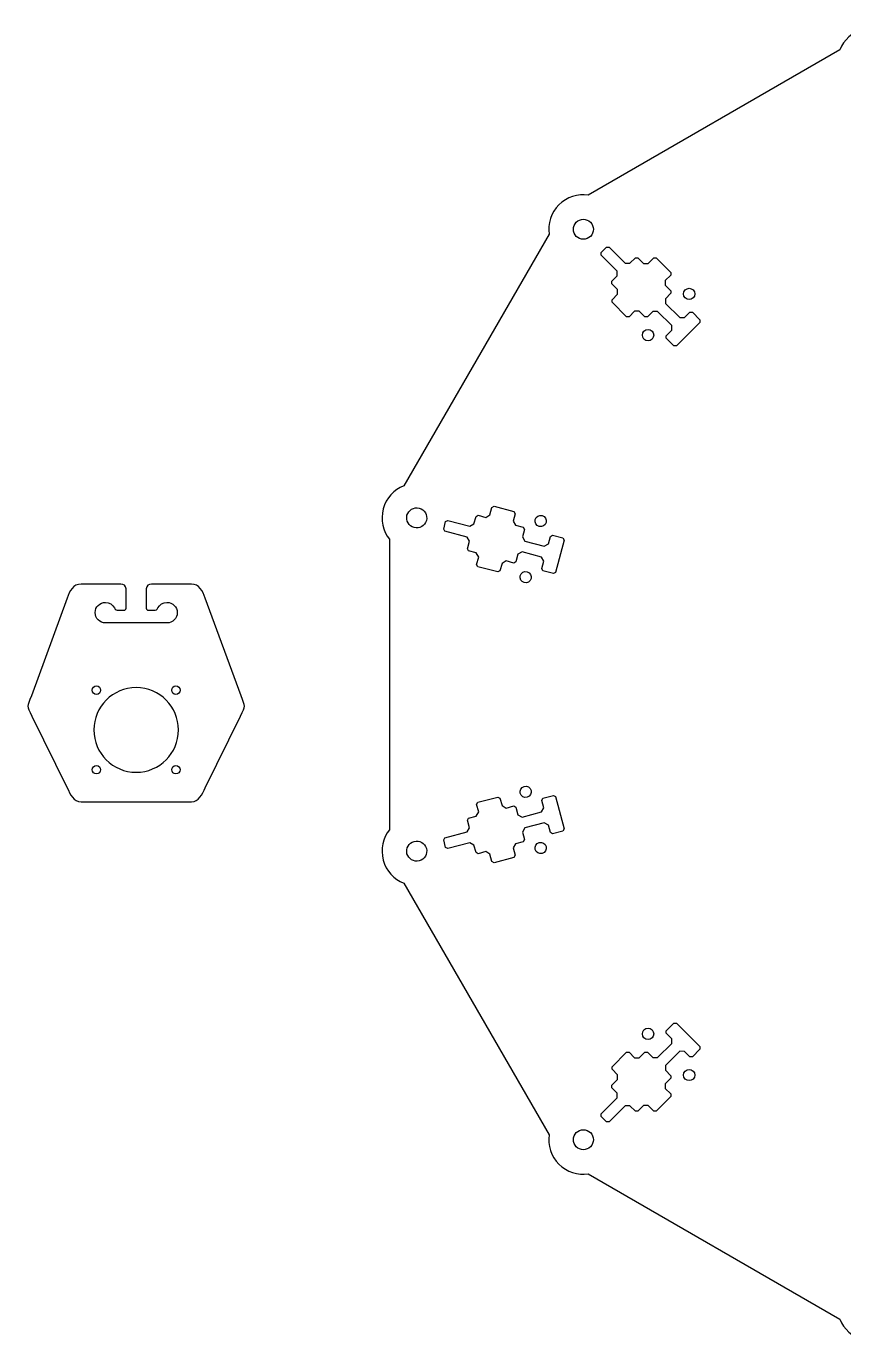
# Model space of a CAD drawing. Header units: inches. Extents: x -23.3 to 23.3, y -10.1 to 10.1.
# Drawn here: x -23.32 to -10.78, y -10.1 to 10.1 of the extents above; entities that cross this region are included whole.
import ezdxf

# ---------------------------------------------------------------- set-up
doc = ezdxf.new("R2010")
doc.units = ezdxf.units.IN
doc.header["$MEASUREMENT"] = 0
doc.layers.add('Layer 1', color=7, linetype='Continuous')

msp = doc.modelspace()

# ---------------------------------------------------------------- linework, layer by layer
at = {"layer": 'Layer 1', "color": 250}
for points, knots in [([(-5.558, -9.963), (-5.558, -9.963), (-6.787, -9.963), (-6.787, -9.963), (-6.787, -9.963), (-6.857, -9.962), (-6.94, -9.939), (-6.941, -9.809), (-6.941, -9.809), (-6.941, -9.809), (-6.941, -8.837), (-6.941, -8.837), (-6.941, -8.837), (-6.941, -8.772), (-6.994, -8.719), (-7.059, -8.719), (-7.059, -8.719), (-7.059, -8.719), (-7.081, -8.719), (-7.081, -8.719), (-7.081, -8.719), (-7.122, -8.719), (-7.159, -8.698), (-7.159, -8.645), (-7.159, -8.645), (-7.159, -8.645), (-7.157, -7.762), (-7.157, -7.762), (-7.157, -7.762), (-7.157, -7.675), (-7.228, -7.604), (-7.315, -7.604), (-7.315, -7.604), (-7.376, -7.604), (-7.429, -7.639), (-7.455, -7.689), (-7.455, -7.689), (-7.473, -7.725), (-7.472, -7.723), (-7.532, -7.723), (-7.532, -7.723), (-7.532, -7.723), (-7.6, -7.723), (-7.6, -7.723), (-7.6, -7.723), (-7.623, -7.723), (-7.632, -7.715), (-7.632, -7.692), (-7.632, -7.692), (-7.632, -7.692), (-7.632, -7.398), (-7.632, -7.398), (-7.632, -7.398), (-7.632, -7.398), (-7.632, -6.838), (-7.632, -6.838), (-7.632, -6.838), (-7.632, -6.815), (-7.623, -6.807), (-7.6, -6.807), (-7.6, -6.807), (-7.6, -6.807), (-7.532, -6.807), (-7.532, -6.807), (-7.532, -6.807), (-7.472, -6.807), (-7.473, -6.805), (-7.455, -6.841), (-7.455, -6.841), (-7.429, -6.891), (-7.376, -6.926), (-7.315, -6.926), (-7.315, -6.926), (-7.228, -6.926), (-7.157, -6.855), (-7.157, -6.768), (-7.157, -6.768), (-7.157, -6.681), (-7.228, -6.611), (-7.315, -6.611), (-7.315, -6.611), (-7.315, -6.611), (-7.787, -6.611), (-7.787, -6.611), (-7.787, -6.611), (-7.787, -6.611), (-8.26, -6.611), (-8.26, -6.611), (-8.26, -6.611), (-8.347, -6.611), (-8.417, -6.681), (-8.417, -6.768), (-8.417, -6.768), (-8.417, -6.855), (-8.347, -6.926), (-8.26, -6.926), (-8.26, -6.926), (-8.199, -6.926), (-8.146, -6.891), (-8.12, -6.841), (-8.12, -6.841), (-8.101, -6.805), (-8.102, -6.807), (-8.043, -6.807), (-8.043, -6.807), (-8.043, -6.807), (-7.975, -6.807), (-7.975, -6.807), (-7.975, -6.807), (-7.952, -6.807), (-7.942, -6.815), (-7.942, -6.838), (-7.942, -6.838), (-7.942, -6.838), (-7.942, -7.398), (-7.942, -7.398), (-7.942, -7.398), (-7.942, -7.398), (-7.942, -7.692), (-7.942, -7.692), (-7.942, -7.692), (-7.942, -7.715), (-7.952, -7.723), (-7.975, -7.723), (-7.975, -7.723), (-7.975, -7.723), (-8.043, -7.723), (-8.043, -7.723), (-8.043, -7.723), (-8.102, -7.723), (-8.101, -7.725), (-8.12, -7.689), (-8.12, -7.689), (-8.146, -7.639), (-8.199, -7.604), (-8.26, -7.604), (-8.26, -7.604), (-8.347, -7.604), (-8.417, -7.675), (-8.417, -7.762), (-8.417, -7.762), (-8.417, -7.762), (-8.415, -8.645), (-8.415, -8.645), (-8.415, -8.645), (-8.415, -8.698), (-8.453, -8.719), (-8.494, -8.719), (-8.494, -8.719), (-8.494, -8.719), (-8.516, -8.719), (-8.516, -8.719), (-8.516, -8.719), (-8.581, -8.719), (-8.634, -8.772), (-8.634, -8.837), (-8.634, -8.837), (-8.634, -8.837), (-8.634, -9.809), (-8.634, -9.809), (-8.634, -9.809), (-8.635, -9.938), (-8.718, -9.962), (-8.788, -9.963), (-8.788, -9.963), (-8.788, -9.963), (-10.017, -9.963), (-10.017, -9.963), (-10.017, -9.963), (-10.144, -10.063), (-10.315, -10.104), (-10.483, -10.059), (-10.483, -10.059), (-10.65, -10.014), (-10.778, -9.893), (-10.838, -9.743), (-10.838, -9.743), (-10.838, -9.743), (-14.7, -7.514), (-14.7, -7.514), (-14.7, -7.514), (-14.86, -7.536), (-15.028, -7.486), (-15.151, -7.363), (-15.151, -7.363), (-15.274, -7.241), (-15.324, -7.072), (-15.301, -6.913), (-15.301, -6.913), (-15.301, -6.913), (-17.531, -3.051), (-17.531, -3.051), (-17.531, -3.051), (-17.68, -2.99), (-17.801, -2.863), (-17.846, -2.695), (-17.846, -2.695), (-17.891, -2.527), (-17.85, -2.357), (-17.751, -2.23), (-17.751, -2.23), (-17.751, -2.23), (-17.751, 2.23), (-17.751, 2.23), (-17.751, 2.23), (-17.85, 2.357), (-17.891, 2.527), (-17.846, 2.695), (-17.846, 2.695), (-17.801, 2.863), (-17.68, 2.99), (-17.531, 3.051), (-17.531, 3.051), (-17.531, 3.051), (-15.301, 6.913), (-15.301, 6.913), (-15.301, 6.913), (-15.324, 7.072), (-15.274, 7.241), (-15.151, 7.363), (-15.151, 7.363), (-15.028, 7.486), (-14.86, 7.536), (-14.7, 7.514), (-14.7, 7.514), (-14.7, 7.514), (-10.838, 9.743), (-10.838, 9.743), (-10.838, 9.743), (-10.778, 9.893), (-10.65, 10.014), (-10.483, 10.059), (-10.483, 10.059), (-10.315, 10.104), (-10.144, 10.063), (-10.017, 9.963), (-10.017, 9.963), (-10.017, 9.963), (-5.558, 9.963), (-5.558, 9.963), (-5.558, 9.963), (-5.431, 10.063), (-5.26, 10.104), (-5.092, 10.059), (-5.092, 10.059), (-4.924, 10.014), (-4.797, 9.893), (-4.737, 9.744), (-4.737, 9.744), (-4.737, 9.744), (-0.875, 7.514), (-0.875, 7.514), (-0.875, 7.514), (-0.715, 7.536), (-0.547, 7.486), (-0.424, 7.363), (-0.424, 7.363), (-0.301, 7.241), (-0.251, 7.073), (-0.274, 6.913), (-0.274, 6.913), (-0.274, 6.913), (1.956, 3.051), (1.956, 3.051), (1.956, 3.051), (2.106, 2.99), (2.226, 2.863), (2.271, 2.695), (2.271, 2.695), (2.316, 2.527), (2.276, 2.357), (2.176, 2.23), (2.176, 2.23), (2.176, 2.23), (2.176, -2.23), (2.176, -2.23), (2.176, -2.23), (2.276, -2.357), (2.316, -2.527), (2.271, -2.695), (2.271, -2.695), (2.226, -2.863), (2.106, -2.99), (1.956, -3.051), (1.956, -3.051), (1.956, -3.051), (-0.274, -6.913), (-0.274, -6.913), (-0.274, -6.913), (-0.251, -7.072), (-0.301, -7.24), (-0.424, -7.363), (-0.424, -7.363), (-0.547, -7.486), (-0.715, -7.536), (-0.875, -7.514), (-0.875, -7.514), (-0.875, -7.514), (-4.737, -9.743), (-4.737, -9.743), (-4.737, -9.743), (-4.797, -9.893), (-4.924, -10.014), (-5.092, -10.059), (-5.092, -10.059), (-5.26, -10.104), (-5.431, -10.063), (-5.558, -9.963)], [0, 0, 0, 0, 0.012821, 0.012821, 0.012821, 0.012821, 0.025641, 0.025641, 0.025641, 0.025641, 0.038462, 0.038462, 0.038462, 0.038462, 0.051282, 0.051282, 0.051282, 0.051282, 0.064103, 0.064103, 0.064103, 0.064103, 0.076923, 0.076923, 0.076923, 0.076923, 0.089744, 0.089744, 0.089744, 0.089744, 0.102564, 0.102564, 0.102564, 0.102564, 0.115385, 0.115385, 0.115385, 0.115385, 0.128205, 0.128205, 0.128205, 0.128205, 0.141026, 0.141026, 0.141026, 0.141026, 0.153846, 0.153846, 0.153846, 0.153846, 0.166667, 0.166667, 0.166667, 0.166667, 0.179487, 0.179487, 0.179487, 0.179487, 0.192308, 0.192308, 0.192308, 0.192308, 0.205128, 0.205128, 0.205128, 0.205128, 0.217949, 0.217949, 0.217949, 0.217949, 0.230769, 0.230769, 0.230769, 0.230769, 0.24359, 0.24359, 0.24359, 0.24359, 0.25641, 0.25641, 0.25641, 0.25641, 0.269231, 0.269231, 0.269231, 0.269231, 0.282051, 0.282051, 0.282051, 0.282051, 0.294872, 0.294872, 0.294872, 0.294872, 0.307692, 0.307692, 0.307692, 0.307692, 0.320513, 0.320513, 0.320513, 0.320513, 0.333333, 0.333333, 0.333333, 0.333333, 0.346154, 0.346154, 0.346154, 0.346154, 0.358974, 0.358974, 0.358974, 0.358974, 0.371795, 0.371795, 0.371795, 0.371795, 0.384615, 0.384615, 0.384615, 0.384615, 0.397436, 0.397436, 0.397436, 0.397436, 0.410256, 0.410256, 0.410256, 0.410256, 0.423077, 0.423077, 0.423077, 0.423077, 0.435897, 0.435897, 0.435897, 0.435897, 0.448718, 0.448718, 0.448718, 0.448718, 0.461538, 0.461538, 0.461538, 0.461538, 0.474359, 0.474359, 0.474359, 0.474359, 0.487179, 0.487179, 0.487179, 0.487179, 0.5, 0.5, 0.5, 0.5, 0.512821, 0.512821, 0.512821, 0.512821, 0.525641, 0.525641, 0.525641, 0.525641, 0.538462, 0.538462, 0.538462, 0.538462, 0.551282, 0.551282, 0.551282, 0.551282, 0.564103, 0.564103, 0.564103, 0.564103, 0.576923, 0.576923, 0.576923, 0.576923, 0.589744, 0.589744, 0.589744, 0.589744, 0.602564, 0.602564, 0.602564, 0.602564, 0.615385, 0.615385, 0.615385, 0.615385, 0.628205, 0.628205, 0.628205, 0.628205, 0.641026, 0.641026, 0.641026, 0.641026, 0.653846, 0.653846, 0.653846, 0.653846, 0.666667, 0.666667, 0.666667, 0.666667, 0.679487, 0.679487, 0.679487, 0.679487, 0.692308, 0.692308, 0.692308, 0.692308, 0.705128, 0.705128, 0.705128, 0.705128, 0.717949, 0.717949, 0.717949, 0.717949, 0.730769, 0.730769, 0.730769, 0.730769, 0.74359, 0.74359, 0.74359, 0.74359, 0.75641, 0.75641, 0.75641, 0.75641, 0.769231, 0.769231, 0.769231, 0.769231, 0.782051, 0.782051, 0.782051, 0.782051, 0.794872, 0.794872, 0.794872, 0.794872, 0.807692, 0.807692, 0.807692, 0.807692, 0.820513, 0.820513, 0.820513, 0.820513, 0.833333, 0.833333, 0.833333, 0.833333, 0.846154, 0.846154, 0.846154, 0.846154, 0.858974, 0.858974, 0.858974, 0.858974, 0.871795, 0.871795, 0.871795, 0.871795, 0.884615, 0.884615, 0.884615, 0.884615, 0.897436, 0.897436, 0.897436, 0.897436, 0.910256, 0.910256, 0.910256, 0.910256, 0.923077, 0.923077, 0.923077, 0.923077, 0.935897, 0.935897, 0.935897, 0.935897, 0.948718, 0.948718, 0.948718, 0.948718, 0.961538, 0.961538, 0.961538, 0.961538, 0.974359, 0.974359, 0.974359, 0.974359, 1, 1, 1, 1]), ([(-14.666, 6.879), (-14.606, 6.939), (-14.606, 7.036), (-14.666, 7.096), (-14.666, 7.096), (-14.726, 7.156), (-14.823, 7.156), (-14.883, 7.096), (-14.883, 7.096), (-14.943, 7.036), (-14.943, 6.939), (-14.883, 6.879), (-14.883, 6.879), (-14.823, 6.819), (-14.726, 6.819), (-14.666, 6.879)], [0, 0, 0, 0, 0.2, 0.2, 0.2, 0.2, 0.4, 0.4, 0.4, 0.4, 0.6, 0.6, 0.6, 0.6, 1, 1, 1, 1]), ([(-12.985, 5.559), (-12.985, 5.559), (-12.985, 5.598), (-12.985, 5.598), (-12.985, 5.598), (-12.985, 5.598), (-13.102, 5.715), (-13.102, 5.715), (-13.102, 5.715), (-13.102, 5.715), (-13.141, 5.715), (-13.141, 5.715), (-13.141, 5.715), (-13.141, 5.715), (-13.224, 5.632), (-13.224, 5.632), (-13.224, 5.632), (-13.224, 5.632), (-13.296, 5.632), (-13.296, 5.632), (-13.296, 5.632), (-13.296, 5.632), (-13.514, 5.849), (-13.514, 5.849), (-13.514, 5.849), (-13.514, 5.849), (-13.514, 5.921), (-13.514, 5.921), (-13.514, 5.921), (-13.514, 5.921), (-13.43, 6.005), (-13.43, 6.005), (-13.43, 6.005), (-13.43, 6.005), (-13.43, 6.044), (-13.43, 6.044), (-13.43, 6.044), (-13.43, 6.044), (-13.517, 6.13), (-13.517, 6.13), (-13.517, 6.13), (-13.517, 6.13), (-13.517, 6.202), (-13.517, 6.202), (-13.517, 6.202), (-13.517, 6.202), (-13.433, 6.286), (-13.433, 6.286), (-13.433, 6.286), (-13.433, 6.286), (-13.433, 6.325), (-13.433, 6.325), (-13.433, 6.325), (-13.433, 6.325), (-13.656, 6.548), (-13.656, 6.548), (-13.656, 6.548), (-13.656, 6.548), (-13.695, 6.548), (-13.695, 6.548), (-13.695, 6.548), (-13.695, 6.548), (-13.778, 6.464), (-13.778, 6.464), (-13.778, 6.464), (-13.778, 6.464), (-13.85, 6.464), (-13.85, 6.464), (-13.85, 6.464), (-13.85, 6.464), (-13.937, 6.55), (-13.937, 6.55), (-13.937, 6.55), (-13.937, 6.55), (-13.976, 6.55), (-13.976, 6.55), (-13.976, 6.55), (-13.976, 6.55), (-14.059, 6.467), (-14.059, 6.467), (-14.059, 6.467), (-14.059, 6.467), (-14.132, 6.467), (-14.132, 6.467), (-14.132, 6.467), (-14.132, 6.467), (-14.38, 6.715), (-14.38, 6.715), (-14.38, 6.715), (-14.38, 6.715), (-14.419, 6.715), (-14.419, 6.715), (-14.419, 6.715), (-14.419, 6.715), (-14.502, 6.631), (-14.502, 6.631), (-14.502, 6.631), (-14.502, 6.631), (-14.502, 6.592), (-14.502, 6.592), (-14.502, 6.592), (-14.502, 6.592), (-14.254, 6.344), (-14.254, 6.344), (-14.254, 6.344), (-14.254, 6.344), (-14.254, 6.272), (-14.254, 6.272), (-14.254, 6.272), (-14.254, 6.272), (-14.338, 6.189), (-14.338, 6.189), (-14.338, 6.189), (-14.338, 6.189), (-14.338, 6.15), (-14.338, 6.15), (-14.338, 6.15), (-14.338, 6.15), (-14.251, 6.063), (-14.251, 6.063), (-14.251, 6.063), (-14.251, 6.063), (-14.252, 5.991), (-14.252, 5.991), (-14.252, 5.991), (-14.252, 5.991), (-14.335, 5.907), (-14.335, 5.907), (-14.335, 5.907), (-14.335, 5.907), (-14.335, 5.868), (-14.335, 5.868), (-14.335, 5.868), (-14.335, 5.868), (-14.112, 5.646), (-14.112, 5.646), (-14.112, 5.646), (-14.112, 5.646), (-14.073, 5.646), (-14.073, 5.646), (-14.073, 5.646), (-14.073, 5.646), (-13.99, 5.729), (-13.99, 5.729), (-13.99, 5.729), (-13.99, 5.729), (-13.918, 5.729), (-13.918, 5.729), (-13.918, 5.729), (-13.918, 5.729), (-13.831, 5.643), (-13.831, 5.643), (-13.831, 5.643), (-13.831, 5.643), (-13.792, 5.643), (-13.792, 5.643), (-13.792, 5.643), (-13.792, 5.643), (-13.709, 5.726), (-13.709, 5.726), (-13.709, 5.726), (-13.709, 5.726), (-13.637, 5.727), (-13.637, 5.727), (-13.637, 5.727), (-13.637, 5.727), (-13.419, 5.509), (-13.419, 5.509), (-13.419, 5.509), (-13.419, 5.509), (-13.419, 5.437), (-13.419, 5.437), (-13.419, 5.437), (-13.419, 5.437), (-13.503, 5.353), (-13.503, 5.353), (-13.503, 5.353), (-13.503, 5.353), (-13.503, 5.314), (-13.503, 5.314), (-13.503, 5.314), (-13.503, 5.314), (-13.386, 5.197), (-13.386, 5.197), (-13.386, 5.197), (-13.386, 5.197), (-13.347, 5.197), (-13.347, 5.197), (-13.347, 5.197), (-13.347, 5.197), (-12.985, 5.559), (-12.985, 5.559)], [0, 0, 0, 0, 0.020408, 0.020408, 0.020408, 0.020408, 0.040816, 0.040816, 0.040816, 0.040816, 0.061224, 0.061224, 0.061224, 0.061224, 0.081633, 0.081633, 0.081633, 0.081633, 0.102041, 0.102041, 0.102041, 0.102041, 0.122449, 0.122449, 0.122449, 0.122449, 0.142857, 0.142857, 0.142857, 0.142857, 0.163265, 0.163265, 0.163265, 0.163265, 0.183673, 0.183673, 0.183673, 0.183673, 0.204082, 0.204082, 0.204082, 0.204082, 0.22449, 0.22449, 0.22449, 0.22449, 0.244898, 0.244898, 0.244898, 0.244898, 0.265306, 0.265306, 0.265306, 0.265306, 0.285714, 0.285714, 0.285714, 0.285714, 0.306122, 0.306122, 0.306122, 0.306122, 0.326531, 0.326531, 0.326531, 0.326531, 0.346939, 0.346939, 0.346939, 0.346939, 0.367347, 0.367347, 0.367347, 0.367347, 0.387755, 0.387755, 0.387755, 0.387755, 0.408163, 0.408163, 0.408163, 0.408163, 0.428571, 0.428571, 0.428571, 0.428571, 0.44898, 0.44898, 0.44898, 0.44898, 0.469388, 0.469388, 0.469388, 0.469388, 0.489796, 0.489796, 0.489796, 0.489796, 0.510204, 0.510204, 0.510204, 0.510204, 0.530612, 0.530612, 0.530612, 0.530612, 0.55102, 0.55102, 0.55102, 0.55102, 0.571429, 0.571429, 0.571429, 0.571429, 0.591837, 0.591837, 0.591837, 0.591837, 0.612245, 0.612245, 0.612245, 0.612245, 0.632653, 0.632653, 0.632653, 0.632653, 0.653061, 0.653061, 0.653061, 0.653061, 0.673469, 0.673469, 0.673469, 0.673469, 0.693878, 0.693878, 0.693878, 0.693878, 0.714286, 0.714286, 0.714286, 0.714286, 0.734694, 0.734694, 0.734694, 0.734694, 0.755102, 0.755102, 0.755102, 0.755102, 0.77551, 0.77551, 0.77551, 0.77551, 0.795918, 0.795918, 0.795918, 0.795918, 0.816327, 0.816327, 0.816327, 0.816327, 0.836735, 0.836735, 0.836735, 0.836735, 0.857143, 0.857143, 0.857143, 0.857143, 0.877551, 0.877551, 0.877551, 0.877551, 0.897959, 0.897959, 0.897959, 0.897959, 0.918367, 0.918367, 0.918367, 0.918367, 0.938776, 0.938776, 0.938776, 0.938776, 0.959184, 0.959184, 0.959184, 0.959184, 1, 1, 1, 1]), ([(-13.089, 5.934), (-13.056, 5.968), (-13.056, 6.022), (-13.089, 6.056), (-13.089, 6.056), (-13.123, 6.09), (-13.178, 6.09), (-13.212, 6.056), (-13.212, 6.056), (-13.246, 6.022), (-13.246, 5.968), (-13.212, 5.934), (-13.212, 5.934), (-13.178, 5.9), (-13.123, 5.9), (-13.089, 5.934)], [0, 0, 0, 0, 0.2, 0.2, 0.2, 0.2, 0.4, 0.4, 0.4, 0.4, 0.6, 0.6, 0.6, 0.6, 1, 1, 1, 1]), ([(-13.721, 5.302), (-13.687, 5.336), (-13.687, 5.391), (-13.721, 5.425), (-13.721, 5.425), (-13.755, 5.458), (-13.81, 5.458), (-13.844, 5.425), (-13.844, 5.425), (-13.877, 5.391), (-13.877, 5.336), (-13.844, 5.302), (-13.844, 5.302), (-13.81, 5.268), (-13.755, 5.268), (-13.721, 5.302)], [0, 0, 0, 0, 0.2, 0.2, 0.2, 0.2, 0.4, 0.4, 0.4, 0.4, 0.6, 0.6, 0.6, 0.6, 1, 1, 1, 1]), ([(-17.184, 2.518), (-17.162, 2.6), (-17.211, 2.684), (-17.293, 2.706), (-17.293, 2.706), (-17.375, 2.728), (-17.459, 2.679), (-17.481, 2.597), (-17.481, 2.597), (-17.503, 2.515), (-17.454, 2.431), (-17.372, 2.409), (-17.372, 2.409), (-17.29, 2.387), (-17.206, 2.436), (-17.184, 2.518)], [0, 0, 0, 0, 0.2, 0.2, 0.2, 0.2, 0.4, 0.4, 0.4, 0.4, 0.6, 0.6, 0.6, 0.6, 1, 1, 1, 1]), ([(-15.068, 2.216), (-15.068, 2.216), (-15.088, 2.25), (-15.088, 2.25), (-15.088, 2.25), (-15.088, 2.25), (-15.247, 2.292), (-15.247, 2.292), (-15.247, 2.292), (-15.247, 2.292), (-15.281, 2.273), (-15.281, 2.273), (-15.281, 2.273), (-15.281, 2.273), (-15.312, 2.159), (-15.312, 2.159), (-15.312, 2.159), (-15.312, 2.159), (-15.374, 2.123), (-15.374, 2.123), (-15.374, 2.123), (-15.374, 2.123), (-15.671, 2.202), (-15.671, 2.202), (-15.671, 2.202), (-15.671, 2.202), (-15.707, 2.265), (-15.707, 2.265), (-15.707, 2.265), (-15.707, 2.265), (-15.677, 2.379), (-15.677, 2.379), (-15.677, 2.379), (-15.677, 2.379), (-15.696, 2.413), (-15.696, 2.413), (-15.696, 2.413), (-15.696, 2.413), (-15.814, 2.444), (-15.814, 2.444), (-15.814, 2.444), (-15.814, 2.444), (-15.85, 2.507), (-15.85, 2.507), (-15.85, 2.507), (-15.85, 2.507), (-15.82, 2.621), (-15.82, 2.621), (-15.82, 2.621), (-15.82, 2.621), (-15.839, 2.655), (-15.839, 2.655), (-15.839, 2.655), (-15.839, 2.655), (-16.143, 2.736), (-16.143, 2.736), (-16.143, 2.736), (-16.143, 2.736), (-16.177, 2.717), (-16.177, 2.717), (-16.177, 2.717), (-16.177, 2.717), (-16.208, 2.603), (-16.208, 2.603), (-16.208, 2.603), (-16.208, 2.603), (-16.27, 2.566), (-16.27, 2.566), (-16.27, 2.566), (-16.27, 2.566), (-16.388, 2.598), (-16.388, 2.598), (-16.388, 2.598), (-16.388, 2.598), (-16.422, 2.579), (-16.422, 2.579), (-16.422, 2.579), (-16.422, 2.579), (-16.453, 2.464), (-16.453, 2.464), (-16.453, 2.464), (-16.453, 2.464), (-16.515, 2.428), (-16.515, 2.428), (-16.515, 2.428), (-16.515, 2.428), (-16.854, 2.519), (-16.854, 2.519), (-16.854, 2.519), (-16.854, 2.519), (-16.888, 2.5), (-16.888, 2.5), (-16.888, 2.5), (-16.888, 2.5), (-16.918, 2.385), (-16.918, 2.385), (-16.918, 2.385), (-16.918, 2.385), (-16.899, 2.352), (-16.899, 2.352), (-16.899, 2.352), (-16.899, 2.352), (-16.56, 2.261), (-16.56, 2.261), (-16.56, 2.261), (-16.56, 2.261), (-16.524, 2.198), (-16.524, 2.198), (-16.524, 2.198), (-16.524, 2.198), (-16.555, 2.084), (-16.555, 2.084), (-16.555, 2.084), (-16.555, 2.084), (-16.535, 2.05), (-16.535, 2.05), (-16.535, 2.05), (-16.535, 2.05), (-16.417, 2.019), (-16.417, 2.019), (-16.417, 2.019), (-16.417, 2.019), (-16.381, 1.956), (-16.381, 1.956), (-16.381, 1.956), (-16.381, 1.956), (-16.412, 1.842), (-16.412, 1.842), (-16.412, 1.842), (-16.412, 1.842), (-16.392, 1.808), (-16.392, 1.808), (-16.392, 1.808), (-16.392, 1.808), (-16.088, 1.727), (-16.088, 1.727), (-16.088, 1.727), (-16.088, 1.727), (-16.054, 1.746), (-16.054, 1.746), (-16.054, 1.746), (-16.054, 1.746), (-16.023, 1.86), (-16.023, 1.86), (-16.023, 1.86), (-16.023, 1.86), (-15.961, 1.897), (-15.961, 1.897), (-15.961, 1.897), (-15.961, 1.897), (-15.843, 1.865), (-15.843, 1.865), (-15.843, 1.865), (-15.843, 1.865), (-15.809, 1.884), (-15.809, 1.884), (-15.809, 1.884), (-15.809, 1.884), (-15.779, 1.999), (-15.779, 1.999), (-15.779, 1.999), (-15.779, 1.999), (-15.716, 2.035), (-15.716, 2.035), (-15.716, 2.035), (-15.716, 2.035), (-15.419, 1.955), (-15.419, 1.955), (-15.419, 1.955), (-15.419, 1.955), (-15.383, 1.893), (-15.383, 1.893), (-15.383, 1.893), (-15.383, 1.893), (-15.414, 1.779), (-15.414, 1.779), (-15.414, 1.779), (-15.414, 1.779), (-15.394, 1.745), (-15.394, 1.745), (-15.394, 1.745), (-15.394, 1.745), (-15.234, 1.702), (-15.234, 1.702), (-15.234, 1.702), (-15.234, 1.702), (-15.201, 1.721), (-15.201, 1.721), (-15.201, 1.721), (-15.201, 1.721), (-15.068, 2.216), (-15.068, 2.216)], [0, 0, 0, 0, 0.020408, 0.020408, 0.020408, 0.020408, 0.040816, 0.040816, 0.040816, 0.040816, 0.061224, 0.061224, 0.061224, 0.061224, 0.081633, 0.081633, 0.081633, 0.081633, 0.102041, 0.102041, 0.102041, 0.102041, 0.122449, 0.122449, 0.122449, 0.122449, 0.142857, 0.142857, 0.142857, 0.142857, 0.163265, 0.163265, 0.163265, 0.163265, 0.183673, 0.183673, 0.183673, 0.183673, 0.204082, 0.204082, 0.204082, 0.204082, 0.22449, 0.22449, 0.22449, 0.22449, 0.244898, 0.244898, 0.244898, 0.244898, 0.265306, 0.265306, 0.265306, 0.265306, 0.285714, 0.285714, 0.285714, 0.285714, 0.306122, 0.306122, 0.306122, 0.306122, 0.326531, 0.326531, 0.326531, 0.326531, 0.346939, 0.346939, 0.346939, 0.346939, 0.367347, 0.367347, 0.367347, 0.367347, 0.387755, 0.387755, 0.387755, 0.387755, 0.408163, 0.408163, 0.408163, 0.408163, 0.428571, 0.428571, 0.428571, 0.428571, 0.44898, 0.44898, 0.44898, 0.44898, 0.469388, 0.469388, 0.469388, 0.469388, 0.489796, 0.489796, 0.489796, 0.489796, 0.510204, 0.510204, 0.510204, 0.510204, 0.530612, 0.530612, 0.530612, 0.530612, 0.55102, 0.55102, 0.55102, 0.55102, 0.571429, 0.571429, 0.571429, 0.571429, 0.591837, 0.591837, 0.591837, 0.591837, 0.612245, 0.612245, 0.612245, 0.612245, 0.632653, 0.632653, 0.632653, 0.632653, 0.653061, 0.653061, 0.653061, 0.653061, 0.673469, 0.673469, 0.673469, 0.673469, 0.693878, 0.693878, 0.693878, 0.693878, 0.714286, 0.714286, 0.714286, 0.714286, 0.734694, 0.734694, 0.734694, 0.734694, 0.755102, 0.755102, 0.755102, 0.755102, 0.77551, 0.77551, 0.77551, 0.77551, 0.795918, 0.795918, 0.795918, 0.795918, 0.816327, 0.816327, 0.816327, 0.816327, 0.836735, 0.836735, 0.836735, 0.836735, 0.857143, 0.857143, 0.857143, 0.857143, 0.877551, 0.877551, 0.877551, 0.877551, 0.897959, 0.897959, 0.897959, 0.897959, 0.918367, 0.918367, 0.918367, 0.918367, 0.938776, 0.938776, 0.938776, 0.938776, 0.959184, 0.959184, 0.959184, 0.959184, 1, 1, 1, 1]), ([(-15.346, 2.488), (-15.334, 2.534), (-15.361, 2.581), (-15.407, 2.594), (-15.407, 2.594), (-15.453, 2.606), (-15.501, 2.579), (-15.513, 2.533), (-15.513, 2.533), (-15.526, 2.486), (-15.498, 2.439), (-15.452, 2.426), (-15.452, 2.426), (-15.406, 2.414), (-15.358, 2.441), (-15.346, 2.488)], [0, 0, 0, 0, 0.2, 0.2, 0.2, 0.2, 0.4, 0.4, 0.4, 0.4, 0.6, 0.6, 0.6, 0.6, 1, 1, 1, 1]), ([(-15.577, 1.625), (-15.565, 1.671), (-15.592, 1.719), (-15.638, 1.731), (-15.638, 1.731), (-15.685, 1.743), (-15.732, 1.716), (-15.744, 1.67), (-15.744, 1.67), (-15.757, 1.623), (-15.729, 1.576), (-15.683, 1.564), (-15.683, 1.564), (-15.637, 1.551), (-15.589, 1.579), (-15.577, 1.625)], [0, 0, 0, 0, 0.2, 0.2, 0.2, 0.2, 0.4, 0.4, 0.4, 0.4, 0.6, 0.6, 0.6, 0.6, 1, 1, 1, 1]), ([(-22.483, 1.541), (-22.483, 1.541), (-21.87, 1.541), (-21.87, 1.541), (-21.87, 1.541), (-21.829, 1.541), (-21.792, 1.52), (-21.792, 1.467), (-21.792, 1.467), (-21.792, 1.467), (-21.792, 1.173), (-21.792, 1.173), (-21.792, 1.173), (-21.792, 1.15), (-21.801, 1.142), (-21.824, 1.142), (-21.824, 1.142), (-21.824, 1.142), (-21.892, 1.142), (-21.892, 1.142), (-21.892, 1.142), (-21.952, 1.142), (-21.95, 1.139), (-21.969, 1.175), (-21.969, 1.175), (-21.995, 1.226), (-22.048, 1.261), (-22.109, 1.261), (-22.109, 1.261), (-22.196, 1.261), (-22.266, 1.19), (-22.266, 1.103), (-22.266, 1.103), (-22.266, 1.016), (-22.196, 0.946), (-22.109, 0.946), (-22.109, 0.946), (-22.109, 0.946), (-21.637, 0.946), (-21.637, 0.946), (-21.637, 0.946), (-21.637, 0.946), (-21.164, 0.946), (-21.164, 0.946), (-21.164, 0.946), (-21.077, 0.946), (-21.007, 1.016), (-21.007, 1.103), (-21.007, 1.103), (-21.007, 1.19), (-21.077, 1.261), (-21.164, 1.261), (-21.164, 1.261), (-21.225, 1.261), (-21.278, 1.226), (-21.304, 1.175), (-21.304, 1.175), (-21.323, 1.139), (-21.321, 1.142), (-21.381, 1.142), (-21.381, 1.142), (-21.381, 1.142), (-21.449, 1.142), (-21.449, 1.142), (-21.449, 1.142), (-21.472, 1.142), (-21.482, 1.15), (-21.482, 1.173), (-21.482, 1.173), (-21.482, 1.173), (-21.482, 1.467), (-21.482, 1.467), (-21.482, 1.467), (-21.482, 1.52), (-21.444, 1.541), (-21.403, 1.541), (-21.403, 1.541), (-21.403, 1.541), (-20.79, 1.541), (-20.79, 1.541), (-20.79, 1.541), (-20.672, 1.541), (-20.616, 1.437), (-20.576, 1.326), (-20.576, 1.326), (-20.576, 1.326), (-20.028, -0.174), (-20.028, -0.174), (-20.028, -0.174), (-19.962, -0.357), (-19.951, -0.311), (-20.036, -0.484), (-20.036, -0.484), (-20.036, -0.484), (-20.576, -1.585), (-20.576, -1.585), (-20.576, -1.585), (-20.628, -1.691), (-20.672, -1.799), (-20.79, -1.799), (-20.79, -1.799), (-20.79, -1.799), (-21.637, -1.799), (-21.637, -1.799), (-21.637, -1.799), (-21.637, -1.799), (-22.483, -1.799), (-22.483, -1.799), (-22.483, -1.799), (-22.601, -1.799), (-22.645, -1.691), (-22.697, -1.585), (-22.697, -1.585), (-22.697, -1.585), (-23.237, -0.484), (-23.237, -0.484), (-23.237, -0.484), (-23.322, -0.311), (-23.312, -0.357), (-23.245, -0.174), (-23.245, -0.174), (-23.245, -0.174), (-22.697, 1.326), (-22.697, 1.326), (-22.697, 1.326), (-22.657, 1.437), (-22.601, 1.541), (-22.483, 1.541)], [0, 0, 0, 0, 0.030303, 0.030303, 0.030303, 0.030303, 0.060606, 0.060606, 0.060606, 0.060606, 0.090909, 0.090909, 0.090909, 0.090909, 0.121212, 0.121212, 0.121212, 0.121212, 0.151515, 0.151515, 0.151515, 0.151515, 0.181818, 0.181818, 0.181818, 0.181818, 0.212121, 0.212121, 0.212121, 0.212121, 0.242424, 0.242424, 0.242424, 0.242424, 0.272727, 0.272727, 0.272727, 0.272727, 0.30303, 0.30303, 0.30303, 0.30303, 0.333333, 0.333333, 0.333333, 0.333333, 0.363636, 0.363636, 0.363636, 0.363636, 0.393939, 0.393939, 0.393939, 0.393939, 0.424242, 0.424242, 0.424242, 0.424242, 0.454545, 0.454545, 0.454545, 0.454545, 0.484848, 0.484848, 0.484848, 0.484848, 0.515152, 0.515152, 0.515152, 0.515152, 0.545455, 0.545455, 0.545455, 0.545455, 0.575758, 0.575758, 0.575758, 0.575758, 0.606061, 0.606061, 0.606061, 0.606061, 0.636364, 0.636364, 0.636364, 0.636364, 0.666667, 0.666667, 0.666667, 0.666667, 0.69697, 0.69697, 0.69697, 0.69697, 0.727273, 0.727273, 0.727273, 0.727273, 0.757576, 0.757576, 0.757576, 0.757576, 0.787879, 0.787879, 0.787879, 0.787879, 0.818182, 0.818182, 0.818182, 0.818182, 0.848485, 0.848485, 0.848485, 0.848485, 0.878788, 0.878788, 0.878788, 0.878788, 0.909091, 0.909091, 0.909091, 0.909091, 0.939394, 0.939394, 0.939394, 0.939394, 1, 1, 1, 1]), ([(-22.247, -0.152), (-22.211, -0.152), (-22.182, -0.123), (-22.182, -0.087), (-22.182, -0.087), (-22.182, -0.051), (-22.211, -0.022), (-22.247, -0.022), (-22.247, -0.022), (-22.283, -0.022), (-22.312, -0.051), (-22.312, -0.087), (-22.312, -0.087), (-22.312, -0.123), (-22.283, -0.152), (-22.247, -0.152)], [0, 0, 0, 0, 0.2, 0.2, 0.2, 0.2, 0.4, 0.4, 0.4, 0.4, 0.6, 0.6, 0.6, 0.6, 1, 1, 1, 1]), ([(-21.637, -0.048), (-21.278, -0.048), (-20.987, -0.339), (-20.987, -0.697), (-20.987, -0.697), (-20.987, -1.056), (-21.278, -1.347), (-21.637, -1.347), (-21.637, -1.347), (-21.995, -1.347), (-22.286, -1.056), (-22.286, -0.697), (-22.286, -0.697), (-22.286, -0.339), (-21.995, -0.048), (-21.637, -0.048)], [0, 0, 0, 0, 0.2, 0.2, 0.2, 0.2, 0.4, 0.4, 0.4, 0.4, 0.6, 0.6, 0.6, 0.6, 1, 1, 1, 1]), ([(-21.026, -0.152), (-20.99, -0.152), (-20.961, -0.123), (-20.961, -0.087), (-20.961, -0.087), (-20.961, -0.051), (-20.99, -0.022), (-21.026, -0.022), (-21.026, -0.022), (-21.062, -0.022), (-21.091, -0.051), (-21.091, -0.087), (-21.091, -0.087), (-21.091, -0.123), (-21.062, -0.152), (-21.026, -0.152)], [0, 0, 0, 0, 0.2, 0.2, 0.2, 0.2, 0.4, 0.4, 0.4, 0.4, 0.6, 0.6, 0.6, 0.6, 1, 1, 1, 1]), ([(-22.247, -1.373), (-22.211, -1.373), (-22.182, -1.343), (-22.182, -1.308), (-22.182, -1.308), (-22.182, -1.272), (-22.211, -1.243), (-22.247, -1.243), (-22.247, -1.243), (-22.283, -1.243), (-22.312, -1.272), (-22.312, -1.308), (-22.312, -1.308), (-22.312, -1.343), (-22.283, -1.373), (-22.247, -1.373)], [0, 0, 0, 0, 0.2, 0.2, 0.2, 0.2, 0.4, 0.4, 0.4, 0.4, 0.6, 0.6, 0.6, 0.6, 1, 1, 1, 1]), ([(-21.026, -1.373), (-20.99, -1.373), (-20.961, -1.343), (-20.961, -1.308), (-20.961, -1.308), (-20.961, -1.272), (-20.99, -1.243), (-21.026, -1.243), (-21.026, -1.243), (-21.062, -1.243), (-21.091, -1.272), (-21.091, -1.308), (-21.091, -1.308), (-21.091, -1.343), (-21.062, -1.373), (-21.026, -1.373)], [0, 0, 0, 0, 0.2, 0.2, 0.2, 0.2, 0.4, 0.4, 0.4, 0.4, 0.6, 0.6, 0.6, 0.6, 1, 1, 1, 1]), ([(-15.577, -1.625), (-15.589, -1.579), (-15.637, -1.551), (-15.683, -1.564), (-15.683, -1.564), (-15.729, -1.576), (-15.757, -1.624), (-15.744, -1.67), (-15.744, -1.67), (-15.732, -1.716), (-15.685, -1.743), (-15.638, -1.731), (-15.638, -1.731), (-15.592, -1.719), (-15.565, -1.671), (-15.577, -1.625)], [0, 0, 0, 0, 0.2, 0.2, 0.2, 0.2, 0.4, 0.4, 0.4, 0.4, 0.6, 0.6, 0.6, 0.6, 1, 1, 1, 1]), ([(-15.201, -1.721), (-15.201, -1.721), (-15.234, -1.702), (-15.234, -1.702), (-15.234, -1.702), (-15.234, -1.702), (-15.394, -1.745), (-15.394, -1.745), (-15.394, -1.745), (-15.394, -1.745), (-15.414, -1.779), (-15.414, -1.779), (-15.414, -1.779), (-15.414, -1.779), (-15.383, -1.893), (-15.383, -1.893), (-15.383, -1.893), (-15.383, -1.893), (-15.419, -1.955), (-15.419, -1.955), (-15.419, -1.955), (-15.419, -1.955), (-15.716, -2.035), (-15.716, -2.035), (-15.716, -2.035), (-15.716, -2.035), (-15.779, -1.999), (-15.779, -1.999), (-15.779, -1.999), (-15.779, -1.999), (-15.809, -1.885), (-15.809, -1.885), (-15.809, -1.885), (-15.809, -1.885), (-15.843, -1.865), (-15.843, -1.865), (-15.843, -1.865), (-15.843, -1.865), (-15.961, -1.897), (-15.961, -1.897), (-15.961, -1.897), (-15.961, -1.897), (-16.023, -1.86), (-16.023, -1.86), (-16.023, -1.86), (-16.023, -1.86), (-16.054, -1.746), (-16.054, -1.746), (-16.054, -1.746), (-16.054, -1.746), (-16.088, -1.727), (-16.088, -1.727), (-16.088, -1.727), (-16.088, -1.727), (-16.392, -1.808), (-16.392, -1.808), (-16.392, -1.808), (-16.392, -1.808), (-16.412, -1.842), (-16.412, -1.842), (-16.412, -1.842), (-16.412, -1.842), (-16.381, -1.956), (-16.381, -1.956), (-16.381, -1.956), (-16.381, -1.956), (-16.417, -2.019), (-16.417, -2.019), (-16.417, -2.019), (-16.417, -2.019), (-16.535, -2.05), (-16.535, -2.05), (-16.535, -2.05), (-16.535, -2.05), (-16.555, -2.084), (-16.555, -2.084), (-16.555, -2.084), (-16.555, -2.084), (-16.524, -2.198), (-16.524, -2.198), (-16.524, -2.198), (-16.524, -2.198), (-16.56, -2.261), (-16.56, -2.261), (-16.56, -2.261), (-16.56, -2.261), (-16.899, -2.352), (-16.899, -2.352), (-16.899, -2.352), (-16.899, -2.352), (-16.918, -2.385), (-16.918, -2.385), (-16.918, -2.385), (-16.918, -2.385), (-16.888, -2.5), (-16.888, -2.5), (-16.888, -2.5), (-16.888, -2.5), (-16.854, -2.519), (-16.854, -2.519), (-16.854, -2.519), (-16.854, -2.519), (-16.515, -2.428), (-16.515, -2.428), (-16.515, -2.428), (-16.515, -2.428), (-16.453, -2.465), (-16.453, -2.465), (-16.453, -2.465), (-16.453, -2.465), (-16.422, -2.579), (-16.422, -2.579), (-16.422, -2.579), (-16.422, -2.579), (-16.388, -2.598), (-16.388, -2.598), (-16.388, -2.598), (-16.388, -2.598), (-16.27, -2.566), (-16.27, -2.566), (-16.27, -2.566), (-16.27, -2.566), (-16.208, -2.603), (-16.208, -2.603), (-16.208, -2.603), (-16.208, -2.603), (-16.177, -2.717), (-16.177, -2.717), (-16.177, -2.717), (-16.177, -2.717), (-16.143, -2.736), (-16.143, -2.736), (-16.143, -2.736), (-16.143, -2.736), (-15.839, -2.655), (-15.839, -2.655), (-15.839, -2.655), (-15.839, -2.655), (-15.82, -2.621), (-15.82, -2.621), (-15.82, -2.621), (-15.82, -2.621), (-15.85, -2.507), (-15.85, -2.507), (-15.85, -2.507), (-15.85, -2.507), (-15.814, -2.444), (-15.814, -2.444), (-15.814, -2.444), (-15.814, -2.444), (-15.696, -2.413), (-15.696, -2.413), (-15.696, -2.413), (-15.696, -2.413), (-15.677, -2.379), (-15.677, -2.379), (-15.677, -2.379), (-15.677, -2.379), (-15.707, -2.265), (-15.707, -2.265), (-15.707, -2.265), (-15.707, -2.265), (-15.671, -2.202), (-15.671, -2.202), (-15.671, -2.202), (-15.671, -2.202), (-15.374, -2.123), (-15.374, -2.123), (-15.374, -2.123), (-15.374, -2.123), (-15.312, -2.159), (-15.312, -2.159), (-15.312, -2.159), (-15.312, -2.159), (-15.281, -2.273), (-15.281, -2.273), (-15.281, -2.273), (-15.281, -2.273), (-15.247, -2.292), (-15.247, -2.292), (-15.247, -2.292), (-15.247, -2.292), (-15.088, -2.25), (-15.088, -2.25), (-15.088, -2.25), (-15.088, -2.25), (-15.068, -2.216), (-15.068, -2.216), (-15.068, -2.216), (-15.068, -2.216), (-15.201, -1.721), (-15.201, -1.721)], [0, 0, 0, 0, 0.020408, 0.020408, 0.020408, 0.020408, 0.040816, 0.040816, 0.040816, 0.040816, 0.061224, 0.061224, 0.061224, 0.061224, 0.081633, 0.081633, 0.081633, 0.081633, 0.102041, 0.102041, 0.102041, 0.102041, 0.122449, 0.122449, 0.122449, 0.122449, 0.142857, 0.142857, 0.142857, 0.142857, 0.163265, 0.163265, 0.163265, 0.163265, 0.183673, 0.183673, 0.183673, 0.183673, 0.204082, 0.204082, 0.204082, 0.204082, 0.22449, 0.22449, 0.22449, 0.22449, 0.244898, 0.244898, 0.244898, 0.244898, 0.265306, 0.265306, 0.265306, 0.265306, 0.285714, 0.285714, 0.285714, 0.285714, 0.306122, 0.306122, 0.306122, 0.306122, 0.326531, 0.326531, 0.326531, 0.326531, 0.346939, 0.346939, 0.346939, 0.346939, 0.367347, 0.367347, 0.367347, 0.367347, 0.387755, 0.387755, 0.387755, 0.387755, 0.408163, 0.408163, 0.408163, 0.408163, 0.428571, 0.428571, 0.428571, 0.428571, 0.44898, 0.44898, 0.44898, 0.44898, 0.469388, 0.469388, 0.469388, 0.469388, 0.489796, 0.489796, 0.489796, 0.489796, 0.510204, 0.510204, 0.510204, 0.510204, 0.530612, 0.530612, 0.530612, 0.530612, 0.55102, 0.55102, 0.55102, 0.55102, 0.571429, 0.571429, 0.571429, 0.571429, 0.591837, 0.591837, 0.591837, 0.591837, 0.612245, 0.612245, 0.612245, 0.612245, 0.632653, 0.632653, 0.632653, 0.632653, 0.653061, 0.653061, 0.653061, 0.653061, 0.673469, 0.673469, 0.673469, 0.673469, 0.693878, 0.693878, 0.693878, 0.693878, 0.714286, 0.714286, 0.714286, 0.714286, 0.734694, 0.734694, 0.734694, 0.734694, 0.755102, 0.755102, 0.755102, 0.755102, 0.77551, 0.77551, 0.77551, 0.77551, 0.795918, 0.795918, 0.795918, 0.795918, 0.816327, 0.816327, 0.816327, 0.816327, 0.836735, 0.836735, 0.836735, 0.836735, 0.857143, 0.857143, 0.857143, 0.857143, 0.877551, 0.877551, 0.877551, 0.877551, 0.897959, 0.897959, 0.897959, 0.897959, 0.918367, 0.918367, 0.918367, 0.918367, 0.938776, 0.938776, 0.938776, 0.938776, 0.959184, 0.959184, 0.959184, 0.959184, 1, 1, 1, 1]), ([(-17.184, -2.518), (-17.206, -2.436), (-17.29, -2.387), (-17.372, -2.409), (-17.372, -2.409), (-17.454, -2.431), (-17.503, -2.515), (-17.481, -2.597), (-17.481, -2.597), (-17.459, -2.679), (-17.375, -2.728), (-17.293, -2.706), (-17.293, -2.706), (-17.211, -2.684), (-17.162, -2.6), (-17.184, -2.518)], [0, 0, 0, 0, 0.2, 0.2, 0.2, 0.2, 0.4, 0.4, 0.4, 0.4, 0.6, 0.6, 0.6, 0.6, 1, 1, 1, 1]), ([(-15.346, -2.488), (-15.358, -2.441), (-15.406, -2.414), (-15.452, -2.426), (-15.452, -2.426), (-15.498, -2.439), (-15.526, -2.486), (-15.513, -2.533), (-15.513, -2.533), (-15.501, -2.579), (-15.453, -2.606), (-15.407, -2.594), (-15.407, -2.594), (-15.361, -2.581), (-15.334, -2.534), (-15.346, -2.488)], [0, 0, 0, 0, 0.2, 0.2, 0.2, 0.2, 0.4, 0.4, 0.4, 0.4, 0.6, 0.6, 0.6, 0.6, 1, 1, 1, 1]), ([(-13.347, -5.198), (-13.347, -5.198), (-13.386, -5.198), (-13.386, -5.198), (-13.386, -5.198), (-13.386, -5.198), (-13.503, -5.314), (-13.503, -5.314), (-13.503, -5.314), (-13.503, -5.314), (-13.503, -5.353), (-13.503, -5.353), (-13.503, -5.353), (-13.503, -5.353), (-13.419, -5.437), (-13.419, -5.437), (-13.419, -5.437), (-13.419, -5.437), (-13.419, -5.509), (-13.419, -5.509), (-13.419, -5.509), (-13.419, -5.509), (-13.637, -5.727), (-13.637, -5.727), (-13.637, -5.727), (-13.637, -5.727), (-13.709, -5.726), (-13.709, -5.726), (-13.709, -5.726), (-13.709, -5.726), (-13.792, -5.643), (-13.792, -5.643), (-13.792, -5.643), (-13.792, -5.643), (-13.831, -5.643), (-13.831, -5.643), (-13.831, -5.643), (-13.831, -5.643), (-13.918, -5.729), (-13.918, -5.729), (-13.918, -5.729), (-13.918, -5.729), (-13.99, -5.729), (-13.99, -5.729), (-13.99, -5.729), (-13.99, -5.729), (-14.073, -5.646), (-14.073, -5.646), (-14.073, -5.646), (-14.073, -5.646), (-14.112, -5.646), (-14.112, -5.646), (-14.112, -5.646), (-14.112, -5.646), (-14.335, -5.868), (-14.335, -5.868), (-14.335, -5.868), (-14.335, -5.868), (-14.335, -5.907), (-14.335, -5.907), (-14.335, -5.907), (-14.335, -5.907), (-14.252, -5.991), (-14.252, -5.991), (-14.252, -5.991), (-14.252, -5.991), (-14.251, -6.063), (-14.251, -6.063), (-14.251, -6.063), (-14.251, -6.063), (-14.338, -6.15), (-14.338, -6.15), (-14.338, -6.15), (-14.338, -6.15), (-14.338, -6.189), (-14.338, -6.189), (-14.338, -6.189), (-14.338, -6.189), (-14.254, -6.272), (-14.254, -6.272), (-14.254, -6.272), (-14.254, -6.272), (-14.254, -6.344), (-14.254, -6.344), (-14.254, -6.344), (-14.254, -6.344), (-14.502, -6.592), (-14.502, -6.592), (-14.502, -6.592), (-14.502, -6.592), (-14.502, -6.631), (-14.502, -6.631), (-14.502, -6.631), (-14.502, -6.631), (-14.419, -6.715), (-14.419, -6.715), (-14.419, -6.715), (-14.419, -6.715), (-14.38, -6.715), (-14.38, -6.715), (-14.38, -6.715), (-14.38, -6.715), (-14.132, -6.467), (-14.132, -6.467), (-14.132, -6.467), (-14.132, -6.467), (-14.059, -6.467), (-14.059, -6.467), (-14.059, -6.467), (-14.059, -6.467), (-13.976, -6.55), (-13.976, -6.55), (-13.976, -6.55), (-13.976, -6.55), (-13.937, -6.55), (-13.937, -6.55), (-13.937, -6.55), (-13.937, -6.55), (-13.85, -6.464), (-13.85, -6.464), (-13.85, -6.464), (-13.85, -6.464), (-13.778, -6.464), (-13.778, -6.464), (-13.778, -6.464), (-13.778, -6.464), (-13.695, -6.548), (-13.695, -6.548), (-13.695, -6.548), (-13.695, -6.548), (-13.656, -6.548), (-13.656, -6.548), (-13.656, -6.548), (-13.656, -6.548), (-13.433, -6.325), (-13.433, -6.325), (-13.433, -6.325), (-13.433, -6.325), (-13.433, -6.286), (-13.433, -6.286), (-13.433, -6.286), (-13.433, -6.286), (-13.517, -6.202), (-13.517, -6.202), (-13.517, -6.202), (-13.517, -6.202), (-13.517, -6.13), (-13.517, -6.13), (-13.517, -6.13), (-13.517, -6.13), (-13.43, -6.044), (-13.43, -6.044), (-13.43, -6.044), (-13.43, -6.044), (-13.43, -6.005), (-13.43, -6.005), (-13.43, -6.005), (-13.43, -6.005), (-13.514, -5.921), (-13.514, -5.921), (-13.514, -5.921), (-13.514, -5.921), (-13.514, -5.849), (-13.514, -5.849), (-13.514, -5.849), (-13.514, -5.849), (-13.296, -5.631), (-13.296, -5.631), (-13.296, -5.631), (-13.296, -5.631), (-13.224, -5.632), (-13.224, -5.632), (-13.224, -5.632), (-13.224, -5.632), (-13.141, -5.715), (-13.141, -5.715), (-13.141, -5.715), (-13.141, -5.715), (-13.102, -5.715), (-13.102, -5.715), (-13.102, -5.715), (-13.102, -5.715), (-12.985, -5.598), (-12.985, -5.598), (-12.985, -5.598), (-12.985, -5.598), (-12.985, -5.559), (-12.985, -5.559), (-12.985, -5.559), (-12.985, -5.559), (-13.347, -5.198), (-13.347, -5.198)], [0, 0, 0, 0, 0.020408, 0.020408, 0.020408, 0.020408, 0.040816, 0.040816, 0.040816, 0.040816, 0.061224, 0.061224, 0.061224, 0.061224, 0.081633, 0.081633, 0.081633, 0.081633, 0.102041, 0.102041, 0.102041, 0.102041, 0.122449, 0.122449, 0.122449, 0.122449, 0.142857, 0.142857, 0.142857, 0.142857, 0.163265, 0.163265, 0.163265, 0.163265, 0.183673, 0.183673, 0.183673, 0.183673, 0.204082, 0.204082, 0.204082, 0.204082, 0.22449, 0.22449, 0.22449, 0.22449, 0.244898, 0.244898, 0.244898, 0.244898, 0.265306, 0.265306, 0.265306, 0.265306, 0.285714, 0.285714, 0.285714, 0.285714, 0.306122, 0.306122, 0.306122, 0.306122, 0.326531, 0.326531, 0.326531, 0.326531, 0.346939, 0.346939, 0.346939, 0.346939, 0.367347, 0.367347, 0.367347, 0.367347, 0.387755, 0.387755, 0.387755, 0.387755, 0.408163, 0.408163, 0.408163, 0.408163, 0.428571, 0.428571, 0.428571, 0.428571, 0.44898, 0.44898, 0.44898, 0.44898, 0.469388, 0.469388, 0.469388, 0.469388, 0.489796, 0.489796, 0.489796, 0.489796, 0.510204, 0.510204, 0.510204, 0.510204, 0.530612, 0.530612, 0.530612, 0.530612, 0.55102, 0.55102, 0.55102, 0.55102, 0.571429, 0.571429, 0.571429, 0.571429, 0.591837, 0.591837, 0.591837, 0.591837, 0.612245, 0.612245, 0.612245, 0.612245, 0.632653, 0.632653, 0.632653, 0.632653, 0.653061, 0.653061, 0.653061, 0.653061, 0.673469, 0.673469, 0.673469, 0.673469, 0.693878, 0.693878, 0.693878, 0.693878, 0.714286, 0.714286, 0.714286, 0.714286, 0.734694, 0.734694, 0.734694, 0.734694, 0.755102, 0.755102, 0.755102, 0.755102, 0.77551, 0.77551, 0.77551, 0.77551, 0.795918, 0.795918, 0.795918, 0.795918, 0.816327, 0.816327, 0.816327, 0.816327, 0.836735, 0.836735, 0.836735, 0.836735, 0.857143, 0.857143, 0.857143, 0.857143, 0.877551, 0.877551, 0.877551, 0.877551, 0.897959, 0.897959, 0.897959, 0.897959, 0.918367, 0.918367, 0.918367, 0.918367, 0.938776, 0.938776, 0.938776, 0.938776, 0.959184, 0.959184, 0.959184, 0.959184, 1, 1, 1, 1]), ([(-13.721, -5.302), (-13.755, -5.268), (-13.81, -5.268), (-13.844, -5.302), (-13.844, -5.302), (-13.877, -5.336), (-13.877, -5.391), (-13.844, -5.425), (-13.844, -5.425), (-13.81, -5.458), (-13.755, -5.458), (-13.721, -5.425), (-13.721, -5.425), (-13.687, -5.391), (-13.687, -5.336), (-13.721, -5.302)], [0, 0, 0, 0, 0.2, 0.2, 0.2, 0.2, 0.4, 0.4, 0.4, 0.4, 0.6, 0.6, 0.6, 0.6, 1, 1, 1, 1]), ([(-13.089, -5.934), (-13.123, -5.9), (-13.178, -5.9), (-13.212, -5.934), (-13.212, -5.934), (-13.246, -5.968), (-13.246, -6.022), (-13.212, -6.056), (-13.212, -6.056), (-13.178, -6.09), (-13.123, -6.09), (-13.089, -6.056), (-13.089, -6.056), (-13.056, -6.022), (-13.056, -5.968), (-13.089, -5.934)], [0, 0, 0, 0, 0.2, 0.2, 0.2, 0.2, 0.4, 0.4, 0.4, 0.4, 0.6, 0.6, 0.6, 0.6, 1, 1, 1, 1]), ([(-14.666, -6.879), (-14.726, -6.819), (-14.823, -6.819), (-14.883, -6.879), (-14.883, -6.879), (-14.943, -6.939), (-14.943, -7.036), (-14.883, -7.096), (-14.883, -7.096), (-14.823, -7.156), (-14.726, -7.156), (-14.666, -7.096), (-14.666, -7.096), (-14.606, -7.036), (-14.606, -6.939), (-14.666, -6.879)], [0, 0, 0, 0, 0.2, 0.2, 0.2, 0.2, 0.4, 0.4, 0.4, 0.4, 0.6, 0.6, 0.6, 0.6, 1, 1, 1, 1])]:
    msp.add_open_spline(points, degree=3, knots=knots, dxfattribs=at)

doc.saveas('drawing.dxf')
